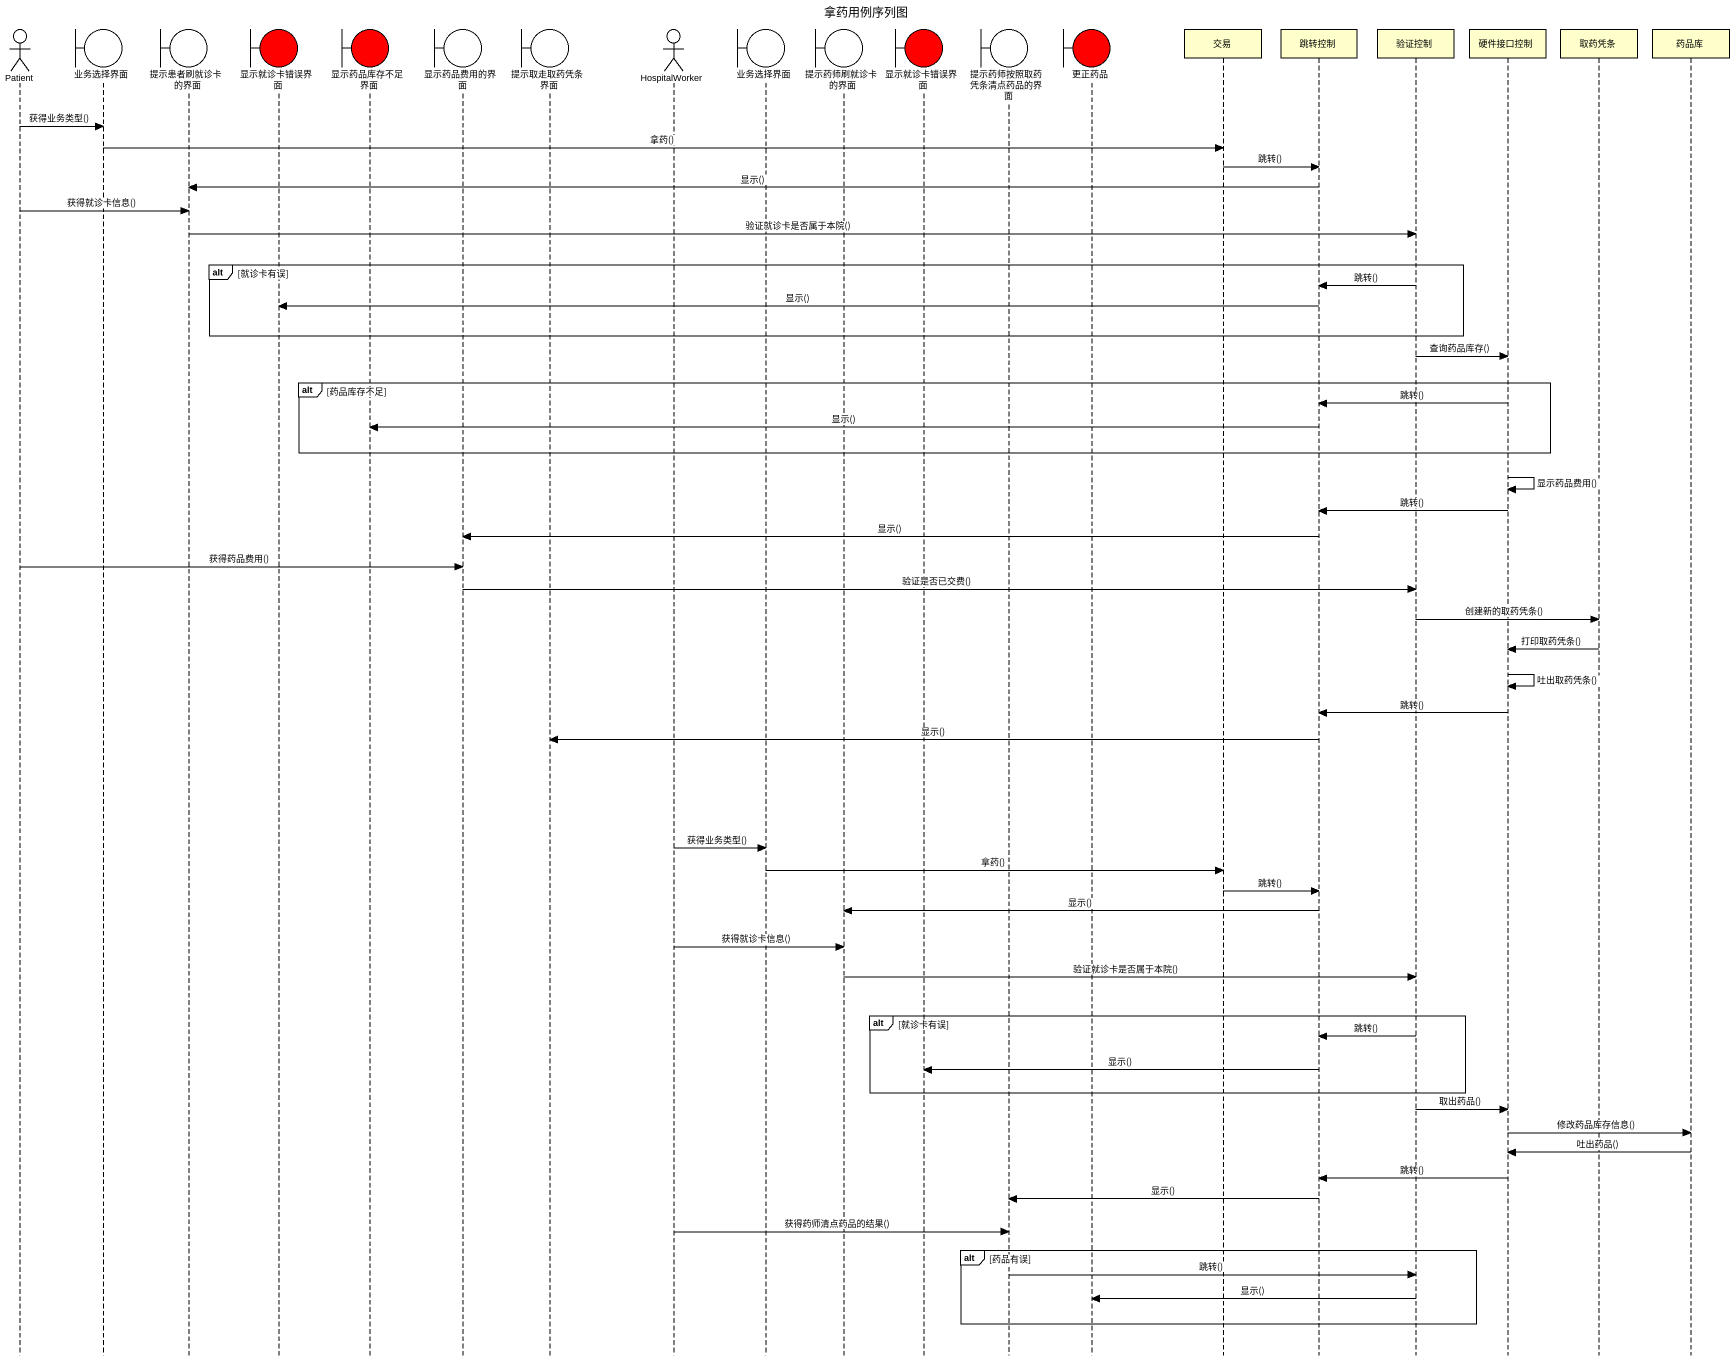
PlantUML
@startuml
title 拿药用例序列图
hide footbox
actor Patient
boundary 业务选择界面
boundary 提示患者刷就诊卡的界面
boundary 显示就诊卡错误界面 #FF0000
boundary 显示药品库存不足界面 #FF0000
boundary 显示药品费用的界面
boundary 提示取走取药凭条界面
actor HospitalWorker
boundary "业务选择界面" as 业务选择界面_2
boundary 提示药师刷就诊卡的界面
boundary "显示就诊卡错误界面" as 显示就诊卡错误界面_2 #FF0000
boundary 提示药师按照取药凭条清点药品的界面
boundary 更正药品 #FF0000
participant 交易
participant 跳转控制
participant 验证控制
participant 硬件接口控制
participant 取药凭条
participant 药品库

Patient -> 业务选择界面 : 获得业务类型()
业务选择界面 -> 交易 : 拿药()
交易 -> 跳转控制 : 跳转()
跳转控制 -> 提示患者刷就诊卡的界面 : 显示()
Patient -> 提示患者刷就诊卡的界面 : 获得就诊卡信息()
提示患者刷就诊卡的界面 -> 验证控制 : 验证就诊卡是否属于本院()
alt 就诊卡有误
  验证控制 -> 跳转控制 : 跳转()
  跳转控制 -> 显示就诊卡错误界面 : 显示()
end
验证控制 -> 硬件接口控制 : 查询药品库存()
alt 药品库存不足
  硬件接口控制 -> 跳转控制 : 跳转()
  跳转控制 -> 显示药品库存不足界面 : 显示()
end
硬件接口控制 -> 硬件接口控制 : 显示药品费用()
硬件接口控制 -> 跳转控制 : 跳转()
跳转控制 -> 显示药品费用的界面 : 显示()
Patient -> 显示药品费用的界面 : 获得药品费用()
显示药品费用的界面 -> 验证控制 : 验证是否已交费()
验证控制 -> 取药凭条 : 创建新的取药凭条()
取药凭条 -> 硬件接口控制 : 打印取药凭条()
硬件接口控制 -> 硬件接口控制 : 吐出取药凭条()
硬件接口控制 -> 跳转控制 : 跳转()
跳转控制 -> 提示取走取药凭条界面 : 显示()
HospitalWorker -> 业务选择界面_2 : 获得业务类型()
业务选择界面_2 -> 交易 : 拿药()
交易 -> 跳转控制 : 跳转()
跳转控制 -> 提示药师刷就诊卡的界面 : 显示()
HospitalWorker -> 提示药师刷就诊卡的界面 : 获得就诊卡信息()
提示药师刷就诊卡的界面 -> 验证控制 : 验证就诊卡是否属于本院()
alt 就诊卡有误
  验证控制 -> 跳转控制 : 跳转()
  跳转控制 -> 显示就诊卡错误界面_2 : 显示()
end
验证控制 -> 硬件接口控制 : 取出药品()
硬件接口控制 -> 药品库 : 修改药品库存信息()
药品库 -> 硬件接口控制 : 吐出药品()
硬件接口控制 -> 跳转控制 : 跳转()
跳转控制 -> 提示药师按照取药凭条清点药品的界面 : 显示()
HospitalWorker -> 提示药师按照取药凭条清点药品的界面 : 获得药师清点药品的结果()
alt 药品有误
  提示药师按照取药凭条清点药品的界面 -> 验证控制 : 跳转()
  验证控制 -> 更正药品 : 显示()
end
@enduml
